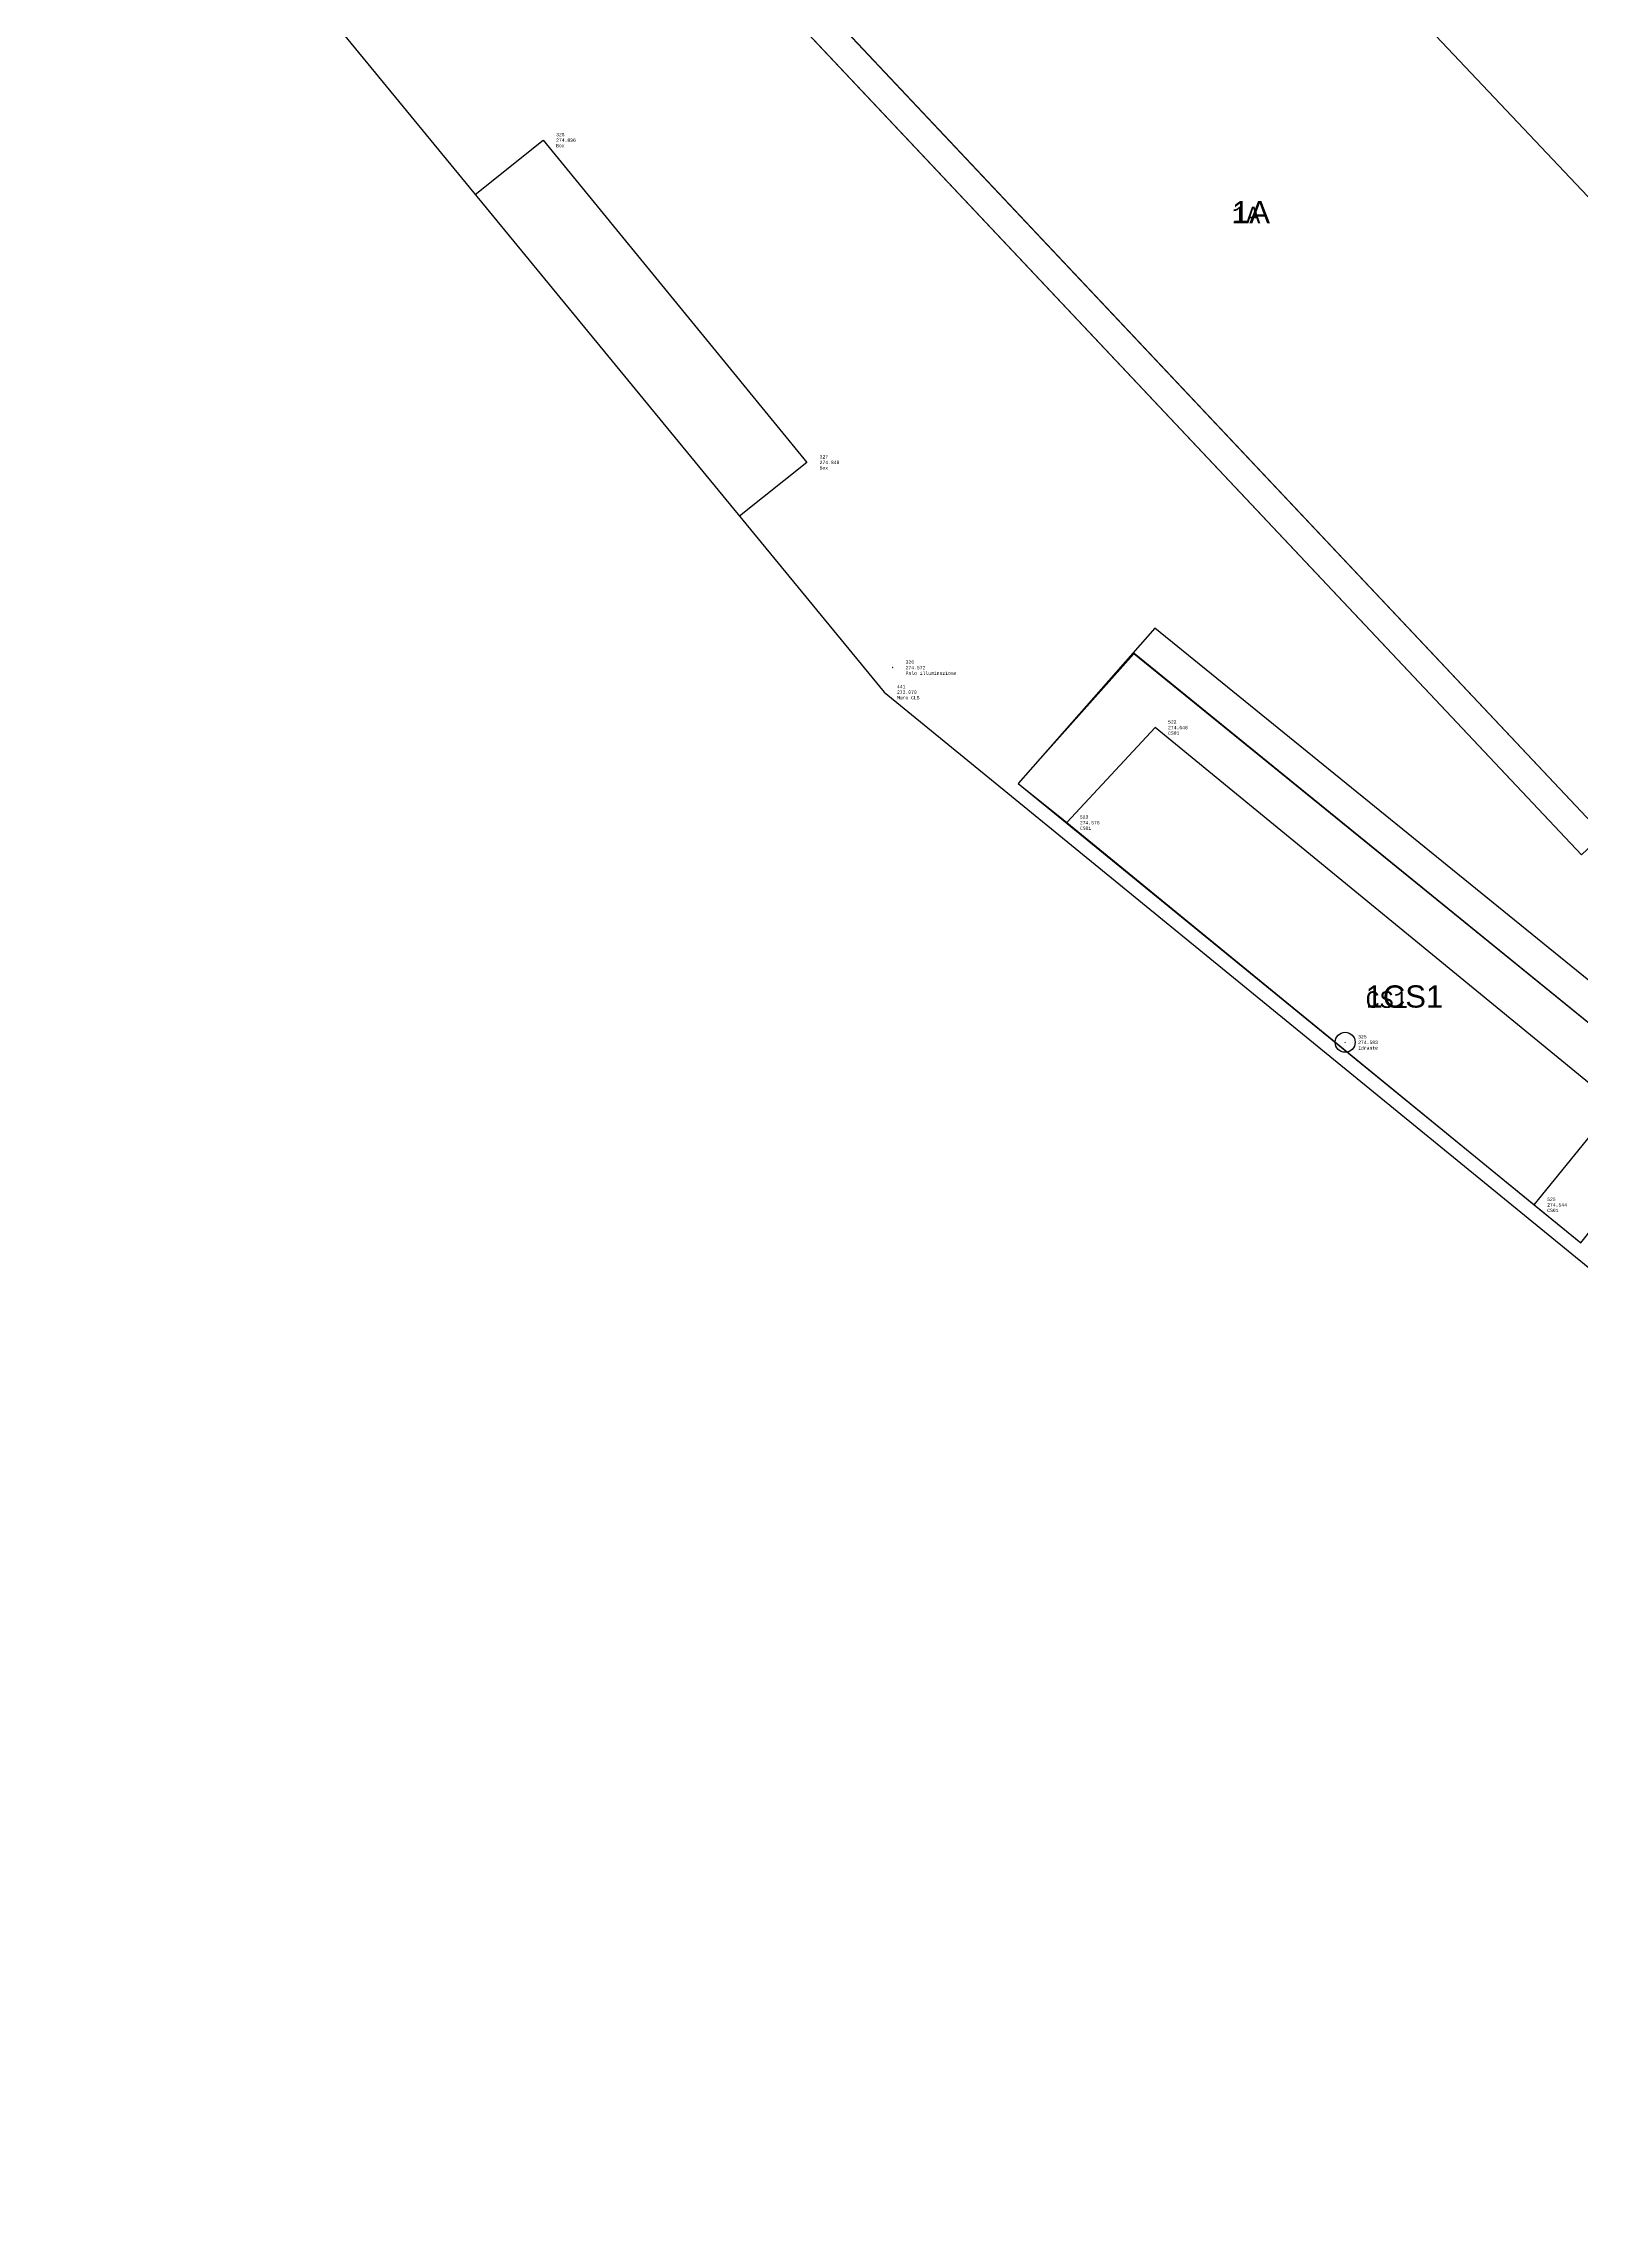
# Model space of a CAD drawing. Extents: x -1000 to 923337, y -63322 to 323191.
# Drawn here: x 73487 to 119625, y 64614 to 130046 of the extents above; entities that cross this region are included whole.
import ezdxf
from ezdxf.enums import TextEntityAlignment as Align

# ---------------------------------------------------------------- set-up
doc = ezdxf.new("R2010")
doc.units = 0
doc.header["$PDMODE"] = 35
doc.header["$PDSIZE"] = 1
for name, color, linetype in [('punti tracciati', 7, 'Continuous'), ('WF nome aree GPS', 7, 'Continuous'), ('WF nuovi punti', 6, 'Continuous'), ('WF_ingombro_stive_2', 1, 'Continuous'), ('WF_lato_di_accesso', 40, 'Continuous'), ('WF_nome_aree_GPS', 7, 'Continuous'), ('WF_tracciatura', 30, 'Continuous')]:
    doc.layers.add(name, color=color, linetype=linetype)
for name, color, linetype, lineweight in [('WF ingombro stive 2', 1, 'Continuous', 30), ('WF lato di accesso', 40, 'Continuous', 30), ('WF piazzole', 6, 'Continuous', 30), ('WF tracciatura', 30, 'Continuous', 30)]:
    doc.layers.add(name, color=color, linetype=linetype, lineweight=lineweight)
doc.layers.add('WF_piazzole', color=6, linetype='Continuous', plot=False)
doc.styles.add('FONTSTYLE_2', font='arial.ttf', dxfattribs={"height": 0.2})
doc.styles.get("Standard").update_dxf_attribs({"font": 'consola.ttf', "height": 500})

# ---------------------------------------------------------------- blocks, each defined once
blk = doc.blocks.new('rilievo 2')
at = {"color": 8}
for p, q in [((194356, -478384), (190885, -482275)), ((211046, -491935), (194370, -478369)), ((190885, -482275), (192351, -483445, 2585)), ((207770, -496057, 2549), (211046, -491935)), ((206371, -494913, 2552), (207770, -496057, 2549))]:
    blk.add_line(p, q, dxfattribs=at)
for points in [[(161648, -448828, 1954), (186863, -479531, 1078), (241997, -524553, 234), (257566, -525503, 360), (287808, -502280, 2651), (311879, -483968, 2683), (320954, -477001, -331), (327105, -472296, -331), (335070, -466036, 2080), (354649, -449578, 2133), (314683, -397379, 2207), (310635, -400536, 2212), (303510, -391107, 2143), (295063, -397138, 2335), (271429, -369482, 1692), (264211, -374625, 1649), (263130, -375375, 1675), (222048, -404916, 2809)], [(174600, -464599, 1504), (176635, -462968, 2904), (184543, -472637, 2849), (182524, -474248, 1229)]]:
    blk.add_polyline3d(points, dxfattribs=at)
at = {"color": 1}
blk.add_polyline3d([(194996, -480592, 2656), (192351, -483445, 2585), (206371, -494913, 2552), (208812, -491908, 2619)], close=True, dxfattribs=at)
blk.add_circle((200700, -490037, 2592), 300, dxfattribs=at)
at = {"color": 8}
for p in [(176635, -462968, 2904), (184543, -472637, 2849), (187123, -478795, 2580), (186863, -479531, 1078), (194996, -480592, 2656), (192351, -483445, 2585), (200700, -490037, 2592), (206371, -494913, 2552)]:
    blk.add_point(p, dxfattribs=at)
for s, p in [('328', (177024, -462801, 2904)), ('274.896', (177024, -462968, 2904)), ('Box', (177024, -463135, 2904)), ('327', (184932, -472470, 2849)), ('274.840', (184932, -472637, 2849)), ('Box', (184932, -472804, 2849)), ('326', (187512, -478628, 2580)), ('274.572', (187512, -478795, 2580)), ('Palo illuminazione', (187512, -478961, 2580)), ('441', (187252, -479364, 1078)), ('273.070', (187252, -479531, 1078)), ('Muro CLS', (187252, -479697, 1078)), ('CS01', (195385, -480758, 2656)), ('522', (195385, -480425, 2656)), ('274.648', (195385, -480592, 2656)), ('523', (192740, -483278, 2585)), ('274.576', (192740, -483445, 2585)), ('CS01', (192740, -483612, 2585)), ('325', (201089, -489870, 2592)), ('274.583', (201089, -490037, 2592)), ('Idrante', (201089, -490203, 2592)), ('CS01', (206760, -495079, 2552)), ('525', (206760, -494746, 2552)), ('274.544', (206760, -494913, 2552))]:
    blk.add_text(s, height=100, dxfattribs=at).set_placement(p, align=Align.MIDDLE_LEFT)
blk = doc.blocks.new('punti tracciatura 2')
at = {"layer": 'WF_ingombro_stive_2', "ltscale": 0.5, "elevation": 274.848, "flags": 128}
for points in [[(1346467.973, -3423.15), (1346437.711, -3391.141), (1346445.895, -3383.404)], [(1346428.455, -3399.895), (1346437.711, -3391.141), (1346467.973, -3423.15)], [(1346467.973, -3423.15), (1346457.993, -3432.548), (1346457.987, -3432.542)]]:
    blk.add_lwpolyline(points, dxfattribs=at)
at = {"layer": 'WF_lato_di_accesso', "ltscale": 0.5}
blk.add_line((1346461.252, -3440.074, 271.991), (1346444.562, -3426.523, 271.991), dxfattribs=at)
at = {"layer": 'WF_piazzole', "ltscale": 0.5, "elevation": 271.991, "flags": 128}
blk.add_lwpolyline([(1346444.562, -3426.523), (1346441.091, -3430.414), (1346457.976, -3444.196), (1346461.252, -3440.074)], close=True, dxfattribs=at)
at = {"layer": 'WF_tracciatura', "ltscale": 0.5}
blk.add_line((1346428.456, -3399.896, 274.848), (1346458.636, -3431.943, 274.848), dxfattribs=at)
at = {"layer": 'WF_nome_aree_GPS', "char_height": 0.6667, "attachment_point": 7, "style": 'FONTSTYLE_2'}
for s, insert in [('1A', (1346447.511, -3413.599, 271.991)), ('1CS1', (1346451.518, -3437.143, 271.087))]:
    blk.add_mtext(s, dxfattribs=dict(at, insert=insert))

msp = doc.modelspace()

# ---------------------------------------------------------------- linework, layer by layer
at = {"layer": 'WF ingombro stive 2', "elevation": 2856.2}
for points in [[(129605.5, 115106.7), (99342.9, 147115), (108167.2, 155458), (138384.1, 123373.9), (129605.5, 115106.7)], [(129605.5, 115106.7), (119625.4, 105708.2), (89447, 137756), (99342.9, 147115), (129605.5, 115106.7)]]:
    msp.add_lwpolyline(points, dxfattribs=at)
at = {"layer": 'WF lato di accesso'}
for p, q in [((89447, 137756, 2856.2), (119625.4, 105708.2, 2856.2)), ((123514.3, 98958.3), (106824.3, 112509.3))]:
    msp.add_line(p, q, dxfattribs=at)
at = {"layer": 'WF nuovi punti'}
for p in [(106194, 111733), (98701.3, 110586.8, 1078.3)]:
    msp.add_point(p, dxfattribs=at)
at = {"layer": 'WF piazzole'}
msp.add_lwpolyline([(106825.1, 112508.7), (102723.1, 107842.6), (119608.6, 94060.6), (123515.1, 98957.7), (106825.1, 112508.7)], dxfattribs=at)
at = {"layer": 'WF tracciatura'}
msp.add_line((90088.3, 138359.9, 2856.2), (120267.7, 106313.1, 2856.2), dxfattribs=at)

# ---------------------------------------------------------------- block references
at = {"color": 251}
msp.add_blockref('rilievo 2', (-88161.4, 590117.4), dxfattribs=at)
at = {"layer": 'punti tracciati', "xscale": 1000, "yscale": 1000, "zscale": 1000}
msp.add_blockref('punti tracciatura 2', (-1346338367.3, 3538255.9, -271991), dxfattribs=at)

# ---------------------------------------------------------------- texts
at = {"layer": 'WF nome aree GPS'}
for s, p in [('1A', (109143, 124657.5)), ('CS1', (113149.7, 101113.5, -904.8))]:
    msp.add_text(s, height=500, dxfattribs=at).set_placement(p)

doc.saveas('drawing.dxf')
